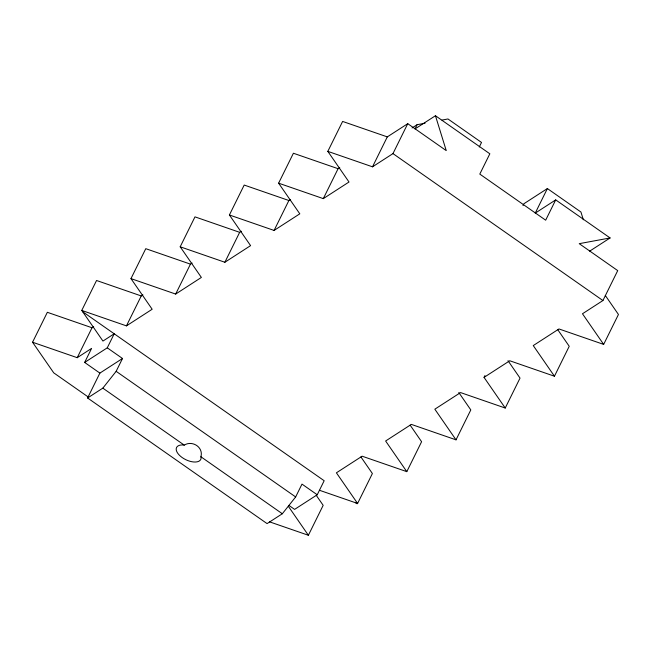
<?xml version="1.0" encoding="UTF-8"?>
<svg xmlns="http://www.w3.org/2000/svg" width="651" height="651" viewBox="0 0 651 651"><rect width="100%" height="100%" fill="white"/><g stroke="black" fill="none" stroke-linecap="round" stroke-linejoin="round"><path stroke-width="0.98" d="M200.899 456.766C203.69 447.204 192.248 440.052 184.257 445.121L182.573 444.934A13.492 6.827 26.3 0 0 182.256 457.612A13.492 6.827 26.3 0 0 201.11 457.905L200.899 456.766L282.322 513.753L295.652 496.949L301.991 484.108L317.224 494.768L324.165 480.731L82.653 311.699M87.901 396.768L53.74 372.86L32.55 342.231L47.344 312.301L92.027 327.754L93.687 326.68M107.269 347.829L122.502 358.489L99.88 373.104L84.654 362.444L107.269 347.829L114.21 333.784L102.948 341.067L81.766 310.421L96.551 280.491L141.243 295.945L142.903 294.87M32.55 342.231L77.233 357.684L92.027 327.754M84.654 362.444L91.588 348.407L77.233 357.684M81.766 310.421L126.449 325.874L152.163 309.249L130.973 278.612L145.767 248.682L190.45 264.135L192.11 263.061M282.322 513.753L267.081 523.607L87.592 397.981L99.88 373.104M126.449 325.874L141.243 295.945M87.592 397.981L102.834 388.134L116.155 371.33L122.502 358.489M130.973 278.612L175.664 294.065L201.371 277.44L180.189 246.794L194.983 216.864L239.666 232.326L241.326 231.251M175.664 294.065L190.45 264.135M180.189 246.794L224.872 262.255L250.586 245.63L229.404 214.985L244.198 185.055L288.881 200.508L290.541 199.442M224.872 262.255L239.666 232.326M229.404 214.985L274.087 230.438L299.802 213.821L278.612 183.175L293.406 153.245L338.089 168.699L339.749 167.624M274.087 230.438L288.881 200.508M278.612 183.175L323.303 198.628L349.009 182.011L327.827 151.366L342.621 121.436L387.304 136.889L407.754 123.674L446.252 150.609L435.454 115.732L414.996 128.947L417.104 124.699L425.07 123.218M323.303 198.628L338.089 168.699M327.827 151.366L372.51 166.819L387.304 136.889M372.51 166.819L392.968 153.603L407.754 123.674M479.274 147.004L481.52 142.455L447.969 118.97L441.996 120.085M269.4 521.793L308.379 535.268L323.173 505.339L316.305 495.403M522.989 205.561L523.892 203.747L547.385 188.554L580.944 212.039L583.345 219.786M355.723 502.816L357.098 503.776L357.594 503.459L336.404 472.813L362.119 456.196L406.802 471.649L421.596 441.72L410.146 425.152M547.385 188.554L535.252 213.113L555.702 199.89L610.093 237.949L589.635 251.172M555.702 199.89L545.668 220.193L479.803 174.094L489.837 153.791L435.454 115.732M508 360.703L520.027 378.101L505.233 408.031L484.043 377.385L484.946 375.57M406.802 471.649L385.62 441.004L411.334 424.387L456.017 439.84L470.811 409.91L458.784 392.512M484.043 377.385L509.757 360.76L554.449 376.221L569.234 346.291L557.785 329.723M605.284 295.424L618.45 314.474L603.656 344.403L582.474 313.766L602.924 300.542L617.718 270.613L579.227 243.669L610.093 237.949M412.067 127.954L417.104 124.699M317.224 494.768L294.61 509.391L288.995 505.461M603.656 344.403L558.973 328.95L533.259 345.575L554.449 376.221M505.233 408.031L460.55 392.577L434.835 409.194L456.017 439.84M319.568 490.309L357.594 503.459L372.388 473.529L360.931 456.961M392.968 153.603L602.924 300.542M116.155 371.33L295.652 496.949M102.834 388.134L184.257 445.121M288.344 506.283L308.379 535.268"/></g></svg>
